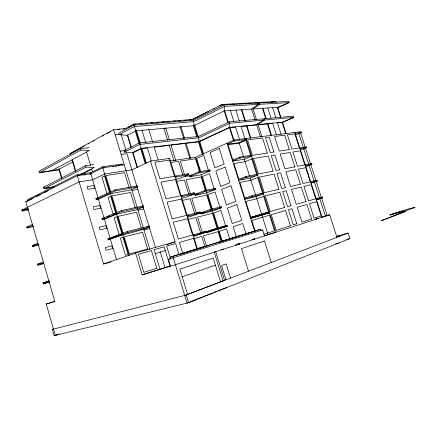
<?xml version="1.0" encoding="UTF-8"?>
<svg xmlns="http://www.w3.org/2000/svg" width="437" height="437" viewBox="0 0 437 437"><rect width="100%" height="100%" fill="white"/><g stroke="black" fill="none" stroke-linecap="round" stroke-linejoin="round"><path stroke-width="0.66" d="M229.354 127.38L229.829 123.223L229.387 121.814L198.469 136.459L139.245 142.948L124.015 150.661L124.458 152.12L132.64 152.622L141.2 148.372L199.059 141.501L229.354 127.38L256.59 124.687L263.211 120.175L262.79 118.859L229.387 121.814M195.148 124.889L194.126 125.648L135.869 130.876L127.391 135.344L119.164 134.634L118.722 133.181L133.793 125.075L193.438 120.29L224.083 104.978L257.764 103.083L258.185 104.394L251.619 109.031L224.165 110.883L194.126 125.648L193.438 120.29M197.704 141.386L199.059 141.501L201.118 140.031M277.424 107.988L289.147 102.569L259.616 104.306L253.061 108.939L277.714 107.278L289.147 102.569L288.753 101.335L259.201 103.001L257.459 103.837M257.688 123.502L258.021 124.545L264.631 120.049L293.91 117.378L293.517 116.144L264.216 118.733L263.047 119.268M70.423 154.791L70.035 153.491L113.615 129.609L125.348 128.615L133.788 124.059L192.204 119.47L222.138 104.454L275.862 101.488L276.266 102.75M71.979 152.77L75.563 150.809M76.759 150.153L80.337 148.192M81.533 147.542L84.521 145.903M88.099 143.942L89.295 143.292M92.879 141.331L94.075 140.676M102.433 136.098L103.629 135.448M107.207 133.487L108.403 132.832M109.6 132.176L110.79 131.521M89.246 147.673L80.457 148.624L38.92 171.331L39.314 172.653L59.481 169.922M52.801 170.135L89.361 150.557L80.883 150.049L39.314 172.653L58.875 169.321L72.684 161.985M128.292 127.38L131.1 125.867M119.164 134.634L134.246 126.561L193.859 121.633L224.525 106.377L258.185 104.394M52.757 187.2L43.99 188.593L43.602 187.26L85.554 165.71L93.622 164.623M80.495 174.456L94.419 167.447L85.98 167.136L43.99 188.593L54.275 186.648M122.344 165.268L121.978 164.066L102.613 166.77L90.727 172.686L77.223 174.658L27.247 199.938L27.613 201.184M59.099 333.983L55.308 335.381L46.224 304.07L54.838 301.448L25.778 201.659L77.273 175.701L90.82 173.708L102.739 167.792L124.245 164.749M124.458 152.12L139.698 144.439L198.89 137.808L229.829 123.223L263.211 120.175M28.192 200.818L33.015 198.393M36.031 196.874L40.849 194.449M43.864 192.93L48.081 190.805M81.561 174.276L91.688 169.185L92.464 171.785M192.804 119.438L206.215 112.713M207.433 112.101L208.657 111.49M213.529 109.048L214.753 108.436M219.625 105.989L222.067 104.771M28.727 209.809L22.123 211.027L21.85 210.088L79.119 181.901L92.633 179.782L104.601 173.981L131.892 169.856L150.481 161.106L169.622 158.402L197.513 249.106M22.123 211.027L27.717 208.285M120.765 164.656L121.978 164.066M168.436 158.948L169.622 158.402M33.616 226.606L27.05 227.977L26.777 227.032L32.425 224.454M27.05 227.977L32.699 225.405M95.9 198.507L115.111 189.833L137.284 185.889L137.589 186.899L130.472 190.04L110.517 193.684L98.412 199.119L96.206 199.529L95.9 198.507L97.003 198.305M96.206 199.529L115.423 190.887L137.589 186.899M170.069 160.958L195.629 157.233L234.336 139.955L301.415 131.657L301.688 132.498L295.456 135.109M234.642 140.922L227.3 144.183L239.077 142.653L246.364 139.447L234.642 140.922L234.336 139.955M136.098 186.413L137.284 185.889M282.105 122.589L293.91 117.378L282.471 122.125L258.021 124.545M175.095 176.198L188.325 173.691L188.626 174.658L179.41 178.586L176.149 179.17M175.401 177.187L188.626 174.658M187.102 174.216L188.325 173.691M198.458 171.943L189.281 175.838L189.571 176.777L201.053 174.729L210.197 170.9L209.907 169.966L198.458 171.943L198.753 172.894L210.197 170.9M189.571 176.777L198.753 172.894M250.133 155.769L251.357 155.261L239.733 157.091L232.331 160.204L233.631 159.997M208.078 170.736L209.907 169.966M240.033 158.063L232.631 161.166L244.31 159.259L251.657 156.206L240.033 158.063L239.733 157.091M38.975 244.993L32.442 246.534L32.169 245.589L37.882 243.196M32.442 246.534L38.161 244.152M101.908 218.642L121.349 210.579L143.352 205.909L143.664 206.93L136.464 209.853L116.657 214.135L104.405 219.183L102.214 219.664L101.908 218.642L104.104 218.161M107.775 216.643L109.611 215.883M114.21 213.977L115.778 213.327L110.665 196.3L108.081 197.448L113.172 214.409M102.214 219.664L121.666 211.634L143.664 206.93M252.433 158.664L245.075 161.69L233.953 163.564L238.897 179.323L238.367 179.427L245.84 176.499L257.355 174.226L256.716 174.472L251.805 158.921M142.156 206.401L143.352 205.909M181.087 195.689L194.225 192.788L194.525 193.76L185.217 197.448L181.333 198.272M181.393 196.683L194.525 193.76M304.611 147.548L306.315 146.865L306.588 147.711L300.306 150.208M192.985 193.28L194.225 192.788M189.314 302.207L187.047 303.109L172.844 256.328L260.474 229.31L260.862 230.539M189.882 301.983L212.65 292.937M213.912 292.435L217.074 291.179M218.342 290.676L222.133 289.168M222.766 288.917L226.792 287.541M53.609 328.941L52.325 329.4L54.144 335.665L188.604 302.732L349.89 238.58L348.109 233.074L336.321 236.373M204.27 190.701L195 194.356L195.295 195.301L206.685 192.875L215.916 189.27L215.627 188.336L204.27 190.701L204.571 191.652L215.916 189.27M195.295 195.301L204.571 191.652M213.78 189.063L215.627 188.336M246.146 177.471L238.668 180.388L250.232 178.056L257.655 175.177L246.146 177.471L245.84 176.499M402.166 211.3L402.657 211.109L390.64 214.638M184.704 295.417L224.569 280.357L215.714 251.717L214.212 252.176L223.045 280.756M52.325 329.4L186.255 295.019L348.109 233.074M43.7 263.626L37.855 265.166L37.577 264.216L43.361 262.014M37.855 265.166L43.64 262.97M107.944 238.853L127.615 231.408L149.454 226.016L149.76 227.038C136.207 232.233 121.661 234.221 108.256 239.886L107.944 238.853L110.124 238.307M111.981 237.608L121.934 233.844L116.799 216.741L114.188 217.806L119.296 234.838M108.256 239.886L127.937 232.473L149.76 227.038M309.953 164.159L311.674 163.509L311.947 164.361L305.616 166.732M147.029 226.923L149.454 226.016M187.107 215.255L200.151 211.961L200.452 212.939L191.045 216.375L187.194 217.331M54.144 335.665L57.345 334.485M187.413 216.255L200.452 212.939M197.016 213.114L200.151 211.961M210.11 209.525L200.747 212.95L201.036 213.895L212.338 211.093L221.657 207.717L221.368 206.777L210.11 209.525L210.405 210.487L221.657 207.717M201.036 213.895L210.405 210.487M219.5 207.455L221.368 206.777M260.769 193.881L263.276 192.974L251.876 195.678L244.327 198.42L246.14 197.988M252.182 196.65L244.633 199.387L256.087 196.628L263.582 193.924L252.182 196.65L251.876 195.678M314.165 181.24L317.054 180.213L317.328 181.065L310.947 183.316M182.191 276.768L215.436 265.183M49.747 281.985L43.29 283.864L43.012 282.914L48.862 280.904M43.29 283.864L49.146 281.865M77.273 175.701L103.531 264.008L135.59 253.083L175.128 241.825L150.481 161.106M193.149 234.904L206.095 231.211L206.401 232.189L193.078 236.472M199.13 233.56L206.095 231.211M166.978 244.573L175.128 241.825M193.454 235.909L206.401 232.189M215.971 228.431L206.515 231.615L206.805 232.566L227.42 226.229L227.125 225.284L215.971 228.431L216.266 229.392L227.42 226.229M220.761 227.426L227.125 225.284M262.954 213.993L269.252 211.879L250.346 217.582L256.016 215.998M206.805 232.566L216.266 229.392M258.272 216.004L250.647 218.555L269.558 212.835L258.272 216.004L257.967 215.02M317.781 198.529L322.451 196.978L322.724 197.83L316.29 199.96M252.395 239.656L254.367 239.001M264.314 235.811L275.692 232.255L246.064 138.502M315.618 219.194L318.131 218.38M221.051 249.877L223.64 249.035M235.947 245.053L239.831 243.791M252.138 239.809L254.727 238.968M336.965 237.34L329.695 214.78L175.363 264.767L142.151 274.878L135.59 253.083M142.151 274.878L169.944 265.898L164.148 246.829L154.092 249.724L159.969 269.121M263.779 234.248L274.54 230.878L269.569 215.146L251.838 220.527L255.241 231.37M46.224 304.07L54.844 301.312M170.583 258.628L170.14 257.185L172.844 256.328M205.314 246.392L180.989 254.088L197.513 248.986M198.158 248.784L207.176 245.922L193.536 250.133M217.746 242.726L238.05 236.297M232.031 238.312L252.149 231.943M260.474 229.31L170.14 257.185M170.539 266.237L168.431 259.305L173.281 257.775M260.944 230.518L262.67 229.971L264.527 235.871M168.431 259.305L170.381 258.699M173.238 257.786L262.67 229.971M217.686 242.748L221.117 241.694M221.756 241.492L223.684 240.896M224.968 240.503L231.386 238.52M321.834 217.2L329.695 214.78M315.645 219.205L318.218 218.413M235.996 244.622L239.383 243.595M252.253 239.634L254.875 238.831M236.493 244.72L239.678 243.748M236.002 244.884L239.831 243.715M155.244 253.531L165.284 250.57M43.012 282.914L49.474 281.04M103.531 264.008L111.042 261.85M193.919 238.646L201.752 236.384L204.871 246.484M206.269 231.686L213.983 229.507M316.421 199.6L322.724 197.83M337.238 236.395L341.035 235.335L336.829 236.745M316.142 198.731L322.451 196.978M260.392 214.676L250.838 217.347L245.851 201.468L256.765 198.786L263.626 196.333L268.575 212.005L261.665 214.321L256.087 196.628M257.278 215.649L259.168 215.119M346.809 239.421L349.89 238.58M335.665 243.846L338.784 242.994M37.577 264.216L41.477 263.194M144.008 230.064L149.711 228.633M188.036 219.505L195.934 217.511L200.785 233.232M197.906 213.649L204.516 212.021M310.953 182.59L317.328 181.065M310.68 181.726L317.054 180.213M32.169 245.589L35.435 244.824M182.174 200.441L190.139 198.715L194.776 213.748M137.999 210.208L143.746 208.962M190.832 195.235L198.021 193.722M26.777 227.032L28.088 226.759M305.507 165.639L311.947 164.361M305.234 164.782L311.674 163.509M132.018 190.434L137.808 189.368M176.34 181.453L184.365 179.989L188.773 194.29M21.85 210.088L23.172 209.847M24.494 209.602L28.454 208.881M185.08 176.581L191.832 175.384M25.778 201.659L27.121 201.43M300.082 148.755L306.588 147.711M299.809 147.897L306.315 146.865M43.602 187.26L44.94 187.052M78.283 175.843L79.632 175.647M83.68 175.046L85.029 174.844M89.754 174.145L91.104 173.948M170.523 162.537L178.613 161.335L182.808 174.931M104.334 167.863L102.995 168.054L102.613 166.77M112.342 166.732L113.68 166.541M115.679 166.257L117.018 166.065M118.351 165.88L119.689 165.689M295.122 133.323L301.688 132.498M121.109 154.387L126.976 153.66L155.506 247.746M120.126 151.126L125.343 150.503M70.035 153.491L71.264 153.349M115.199 134.842L120.448 134.35M117.679 129.554L119.629 129.39M122.884 129.112L124.835 128.948M133.908 124.354L135.94 124.19M140.009 123.868L142.041 123.709M145.428 123.442L147.46 123.278M150.852 123.01L152.884 122.852M156.271 122.584L158.309 122.42M161.695 122.152L164.405 121.939M167.12 121.726L169.152 121.562M173.216 121.246L175.248 121.082M178.64 120.814L180.672 120.656M184.059 120.388L186.096 120.224M189.483 119.957L191.515 119.798M224.088 104.656L226.787 104.503M231.506 104.241L234.205 104.093M239.602 103.793L242.3 103.64M247.697 103.34L250.396 103.192M255.115 102.924L257.814 102.777M263.211 102.477L265.904 102.324M271.301 102.023L273.999 101.876M141.2 148.372L139.245 142.948M135.869 130.876L133.793 125.075M300.492 132.602L327.269 215.78M298.864 133.678L303.251 147.313M303.666 148.607L325.379 216.107M294.849 132.471L322.085 217.222M277.675 107.152L280.876 117.149M282.559 122.398L286.175 133.684M277.282 107.305L280.456 117.214M285.749 133.738L282.133 122.442L277.462 122.906L281.111 134.312M272.573 107.622L275.774 117.624M267.777 107.944L271.006 118.045M276.386 134.896L272.704 123.381L267.854 123.862L271.563 135.497M262.883 108.278L266.138 118.476M262.386 108.179L265.674 118.493M271.109 135.552L267.4 123.911L258.114 124.835L261.916 136.808M259.201 103.001L259.616 104.306M264.216 118.733L264.631 120.049M252.799 108.125L256.393 119.427M251.619 109.031L255.17 120.213M260.501 136.989L256.683 124.977L246.987 125.943L250.86 138.185M241.841 109.692L245.447 121.082M241.344 109.725L244.949 121.131M250.368 138.245L246.49 125.993L241.104 126.528L245.048 139.021M250.816 155.796L245.922 140.304L239.257 143.232L228.032 144.707L232.959 160.401M262.637 193.203L257.704 177.591L250.909 180.202L239.891 182.48L244.857 198.294M235.909 110.091L239.345 120.973M230.359 110.463L233.828 121.464M239.58 139.698L235.598 127.074L229.977 127.631L233.997 140.392M239.077 142.653L243.491 156.675M244.097 158.593L249.532 175.827M250.232 178.056L255.585 195.039M261.992 215.365L268.056 234.598M224.083 104.978L224.525 106.377L224.165 110.883L227.901 122.753M224.694 110.845L228.425 122.704M222.138 104.454L222.526 105.678M233.473 140.457L229.452 127.686L199.709 141.539L203.697 154.354M271.213 262.5L264.434 240.951L241.442 248.637L248.484 271.202M227.005 143.227L254.634 231.249M246.124 234.248L242.764 223.515L233.221 226.677L236.466 237.073M198.469 136.459L199.059 141.501M194.623 125.19L198.196 136.677M208.465 170.572L203.724 155.348L196.672 158.478L200.769 171.675M214.168 188.91L209.41 173.626L202.287 176.586L206.597 190.461M219.893 207.313L215.119 191.969L207.93 194.755L212.448 209.318M225.639 225.787L220.849 210.388L213.589 212.994L218.32 228.245M229.605 238.536L226.601 228.873L219.27 231.304L222.433 241.514M194.006 125.261L197.611 136.847M199.01 141.348L202.817 153.573M193.301 125.528L196.879 137.027M202.38 154.709L198.393 141.888L186.146 143.347L190.811 158.418M195.629 157.233L200.272 172.2M201.08 174.8L206.127 191.073M206.526 192.373L211.776 209.29M212.18 210.59L217.631 228.163M218.036 229.463L221.668 241.175M199.638 172.02L195.547 158.817L180.301 161.084L184.48 174.642M205.466 190.805L201.162 176.925L186.036 179.683L190.434 193.941M211.311 209.667L206.799 195.099L191.794 198.354L196.415 213.316M217.189 228.6L212.453 213.343L197.579 217.096L202.413 232.774M221.302 241.869L218.134 231.659L203.385 235.914L206.488 245.987M230.518 278.079L226.126 263.899L221.564 265.51L225.989 279.811M180.951 126.577L184.632 138.463M180.028 126.659L183.715 138.562M189.904 158.555L185.228 143.456L171.036 145.15L175.8 160.619M220.543 281.712L213.223 258.016L179.869 269.154L187.549 294.33M165.732 127.937L169.49 140.135M163.897 128.101L167.666 140.337M173.992 160.887L169.212 145.368L154.212 147.154L158.107 159.887M175.953 175.827L176.258 176.816M181.956 195.339L182.262 196.333M187.981 214.933L188.292 215.933M194.033 234.603L194.339 235.609M196.868 249.123L193.558 238.362L179.394 242.442L182.77 253.476M148.771 129.396L152.655 142.08M141.916 130.007L145.838 142.833M151.339 160.843L147.406 147.968L141.949 148.618L146.308 162.908M179.104 254.847L175.647 243.518L166.683 246.102L170.577 258.884M136.426 130.499L140.37 143.434M186.255 295.019L188.604 302.732M133.788 124.059L134.186 125.359M135.765 130.548L139.529 142.883M141.107 148.077L145.86 163.651M135.208 130.849L139.152 143.795M145.286 163.919L140.736 148.973L133.017 152.803L137.508 167.579M127.571 134.886L131.264 147.04M127.325 135.126L131.084 147.504M132.471 152.06L137.218 167.688M160.308 252.04L165 267.493M121.104 134.29L125.998 150.426M113.615 129.609L131.056 187.255M131.63 189.161L137.229 207.657M137.611 208.935L149.847 249.358M129.161 187.877L124.567 172.681L105.825 175.565L110.719 191.865M135.159 207.706L130.543 192.444L111.938 195.918L116.859 212.311M141.37 228.251L136.541 212.289L118.077 216.353L123.212 233.451M115.111 189.833L115.423 190.887M121.349 210.579L121.666 211.634M127.615 231.408L127.937 232.473M102.739 167.792L110.069 192.198M110.463 193.504L129.215 255.967M109.447 192.247L104.552 175.942L102.001 177.171L107.07 194.061M86.488 151.803L90.563 165.415M90.727 172.686L91.093 173.904M90.82 173.708L97.91 197.442M98.303 198.748L116.477 259.573M80.457 148.624L80.883 150.049M85.554 165.71L85.98 167.136M77.223 174.658L77.595 175.903M72.334 159.385L75.727 170.791M71.968 159.997L75.454 171.703M59.263 168.895L61.89 177.783M58.782 168.993L61.644 178.689M219.276 148.449L210.099 152.518L214.884 167.874L224.137 163.99L219.276 148.449M225.115 167.103L215.845 170.954L220.652 186.37L229.993 182.704L225.115 167.103M390.858 214.551L390.296 214.78A13.257 0.437 -17 0 0 404.411 211.055A13.257 0.437 -17 0 0 413.003 207.733A13.257 0.437 -17 0 0 391.612 214.272L390.858 214.551M405.705 211.35L381.501 220.63L405.705 211.35M230.976 185.834L221.614 189.456L226.442 204.931L235.876 201.495L230.976 185.834M122.961 237.269L120.322 238.252L125.452 255.361L128.117 254.443L122.961 237.269M236.859 204.636L227.409 208.028L232.255 223.564L241.781 220.363L236.859 204.636M156.752 268.209L143.811 272.349L138.365 254.258L151.393 250.505L156.752 268.209M290.463 225.787L276.179 230.365L271.208 214.649L285.618 210.541L290.463 225.787M296.778 223.76L293.293 224.88L288.469 209.727L291.987 208.722L296.778 223.76M311.537 219.03L301.929 222.111L297.187 207.242L306.878 204.478L311.537 219.03M321.222 215.927L314.121 218.205L309.483 203.735L316.645 201.686L321.222 215.927M147.608 248.882L129.396 254.05L124.239 236.876L142.566 232.216L147.608 248.882M192.548 235.073L178.362 239.072L173.221 222.258L187.506 218.68L192.548 235.073M284.651 207.493L270.219 211.513L265.27 195.858L279.827 192.307L284.651 207.493M291.031 205.718L287.508 206.701L282.706 191.603L286.257 190.74L291.031 205.718M305.949 201.572L296.237 204.27L291.512 189.456L301.306 187.069L305.949 201.572M315.733 198.846L308.555 200.845L303.933 186.424L311.177 184.66L315.733 198.846M112.599 248.549L106.06 250.303L105.246 247.577L111.796 245.851L112.599 248.549M186.501 215.408L172.194 218.904L167.076 202.162L181.481 199.075L186.501 215.408M278.861 189.276L264.281 192.733L259.354 177.138L274.054 174.145L278.861 189.276M285.306 187.746L281.745 188.593L276.965 173.549L280.554 172.817L285.306 187.746M300.377 184.174L290.567 186.501L285.858 171.736L295.751 169.72L300.377 184.174M310.265 181.825L303.01 183.545L298.411 169.179L305.725 167.688L310.265 181.825M106.562 228.343L99.975 229.889L99.166 227.174L105.759 225.656L106.562 228.343M180.481 195.814L166.055 198.819L160.953 182.147L175.477 179.552L180.481 195.814M100.554 208.225L93.917 209.563L93.108 206.859L99.751 205.548L100.554 208.225M273.092 171.124L258.365 174.03L253.455 158.494L268.302 156.047L273.092 171.124M279.604 169.84L276.009 170.55L271.24 155.561L274.868 154.966L279.604 169.84M294.828 166.836L284.913 168.791L280.221 154.081L290.217 152.437L294.828 166.836M304.818 164.864L297.488 166.311L292.899 151.994L300.29 150.776L304.818 164.864M174.483 176.308L159.937 178.82L154.856 162.22L169.501 160.106L174.483 176.308M94.567 188.183L87.881 189.319L87.083 186.632L93.769 185.517L94.567 188.183M267.34 153.021L252.471 155.375L247.577 139.9L262.566 137.999L267.34 153.021M273.912 151.978L270.285 152.551L265.532 137.622L269.197 137.158L273.912 151.978M289.289 149.541L279.281 151.126L274.605 136.475L284.695 135.197L289.289 149.541M299.378 147.946L291.982 149.115L287.409 134.853L294.871 133.908L299.378 147.946"/></g></svg>
